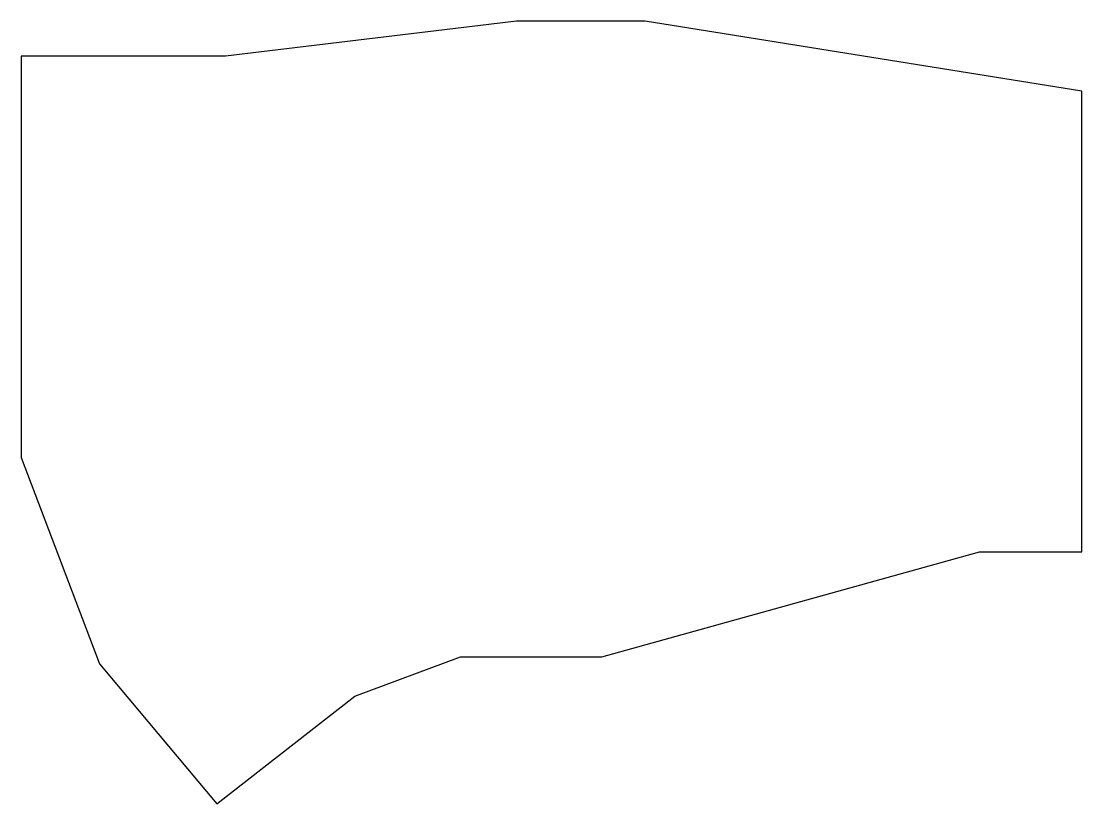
# Model space of a CAD drawing. Header units: millimetres. Extents: x 233 to 385, y -150 to -38.
import ezdxf

# ---------------------------------------------------------------- set-up
doc = ezdxf.new("R2010")
doc.units = ezdxf.units.MM

msp = doc.modelspace()

# ---------------------------------------------------------------- linework, layer by layer
for p, q in [((303.8, -38.1), (262.2, -43.1)), ((322.2, -38.1), (303.8, -38.1)), ((384.6, -48.1), (322.2, -38.1)), ((262.2, -43.1), (233, -43.1)), ((233, -43.1), (233, -100.4)), ((384.6, -113.9), (384.6, -48.1)), ((233, -100.4), (244.2, -129.88)), ((316, -128.9), (370, -113.9)), ((370, -113.9), (384.6, -113.9)), ((244.2, -129.88), (260.98, -149.87)), ((280.67, -134.5), (295.8, -128.9)), ((295.8, -128.9), (316, -128.9)), ((260.98, -149.87), (280.67, -134.5))]:
    msp.add_line(p, q)

doc.saveas('drawing.dxf')
